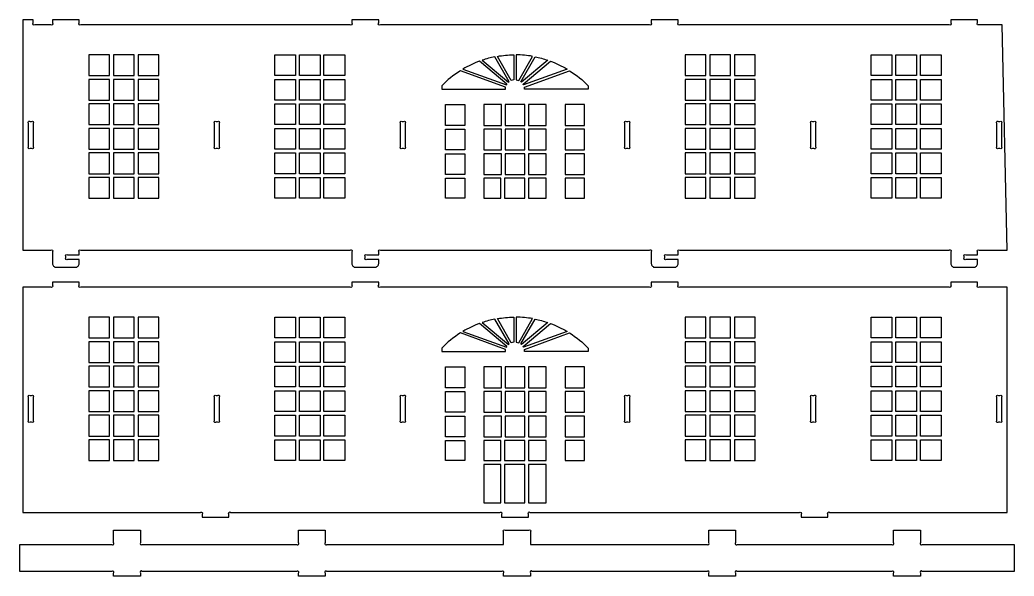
# Model space of a CAD drawing. Extents: x 4982 to 16003, y -2148 to 3908.
# Drawn here: x 7885 to 10374, y 2516 to 3908 of the extents above; entities that cross this region are included whole.
import ezdxf

# ---------------------------------------------------------------- set-up
doc = ezdxf.new("R2010")
doc.units = 0
doc.header["$MEASUREMENT"] = 0
doc.layers.add('LAYER_1', color=18, linetype='CONTINUOUS')

msp = doc.modelspace()

# ---------------------------------------------------------------- linework, layer by layer
at = {"layer": 'LAYER_1'}
for points in [[(10343.7, 3895.7), (10286.6, 3895.7, -1), (10282.4, 3900), (10282.4, 3907.7), (10215.2, 3907.7), (10215.2, 3900, -1), (10211, 3895.7), (9537.1, 3895.7, -1), (9532.8, 3900), (9532.8, 3907.7), (9465.6, 3907.7), (9465.6, 3900, -1), (9461.4, 3895.7), (8787.5, 3895.7, -1), (8783.2, 3900), (8783.2, 3907.7), (8716, 3907.7), (8716, 3900, -1), (8711.8, 3895.7), (8037.9, 3895.7, -1), (8033.6, 3900), (8033.6, 3907.7), (7966.4, 3907.7), (7966.4, 3900, -1), (7962.2, 3895.7), (7922.7, 3895.7, -1), (7918.4, 3900), (7918.4, 3907.7), (7892, 3907.7), (7892, 3331.7), (7962.2, 3331.7, -1), (7966.4, 3327.5), (7966.4, 3298.1, 0.414214), (7976, 3288.5), (8024, 3288.5, 0.414214), (8033.6, 3298.1), (8033.6, 3307.7), (8004.3, 3307.7, -1), (8000, 3312), (8000, 3315.5, -1), (8004.3, 3319.7), (8033.6, 3319.7), (8033.6, 3327.5, -1), (8037.9, 3331.7), (8711.8, 3331.7, -1), (8716, 3327.5), (8716, 3298.1, 0.414214), (8725.6, 3288.5), (8773.6, 3288.5, 0.414214), (8783.2, 3298.1), (8783.2, 3307.7), (8753.9, 3307.7, -1), (8749.6, 3312), (8749.6, 3315.5, -1), (8753.9, 3319.7), (8783.2, 3319.7), (8783.2, 3327.5, -1), (8787.5, 3331.7), (9461.4, 3331.7, -1), (9465.6, 3327.5), (9465.6, 3298.1, 0.414214), (9475.2, 3288.5), (9523.2, 3288.5, 0.414214), (9532.8, 3298.1), (9532.8, 3307.7), (9503.5, 3307.7, -1), (9499.2, 3312), (9499.2, 3315.5, -1), (9503.5, 3319.7), (9532.8, 3319.7), (9532.8, 3327.5, -1), (9537.1, 3331.7), (10211, 3331.7, -1), (10215.2, 3327.5), (10215.2, 3298.1, 0.414214), (10224.8, 3288.5), (10272.8, 3288.5, 0.414214), (10282.4, 3298.1), (10282.4, 3307.7), (10253.1, 3307.7, -1), (10248.8, 3312), (10248.8, 3315.5, -1), (10253.1, 3319.7), (10282.4, 3319.7), (10282.4, 3327.5, -1), (10286.7, 3331.7), (10356.8, 3331.7)], [(9109.9, 3753.1), (9074, 3815.3, 0.032185), (9042.3, 3806.8), (9108.1, 3751.6, -0.024608)], [(9080.2, 3816.5, -0.040607), (9121.4, 3820.4), (9121.4, 3757.8, 0.068342), (9115.1, 3756.1)], [(9168.6, 3816.5, 0.040607), (9127.4, 3820.4), (9127.4, 3757.8, -0.068342), (9133.7, 3756.1)], [(9138.9, 3753.1), (9174.8, 3815.3, -0.032185), (9206.5, 3806.8), (9140.7, 3751.6, 0.024608)], [(8994.1, 3784.6), (9103.1, 3744.9, -0.024608), (9104.2, 3747), (9035.7, 3804.5, 0.04529)], [(9254.7, 3784.6), (9145.8, 3744.9, 0.024608), (9144.6, 3747), (9213.1, 3804.5, -0.04529)], [(9100.4, 3734, -0.055993), (9101, 3739.3), (8987.6, 3780.6, 0.059041), (8941.1, 3742.6), (8941.1, 3734)], [(9148.4, 3734, 0.055993), (9147.8, 3739.3), (9261.2, 3780.6, -0.059041), (9307.8, 3742.6), (9307.8, 3734)], [(7918.4, 3649.1), (7918.4, 3590.4, -1), (7914.2, 3586.1), (7910.7, 3586.1, -1), (7906.4, 3590.4), (7906.4, 3649.1, -1), (7910.7, 3653.3), (7914.2, 3653.3, -1)], [(8384, 3649.1), (8384, 3590.4, -1), (8379.8, 3586.1), (8376.3, 3586.1, -1), (8372, 3590.4), (8372, 3649.1, -1), (8376.3, 3653.3), (8379.8, 3653.3, -1)], [(8849.6, 3649.1), (8849.6, 3590.4, -1), (8845.4, 3586.1), (8841.9, 3586.1, -1), (8837.6, 3590.4), (8837.6, 3649.1, -1), (8841.9, 3653.3), (8845.4, 3653.3, -1)], [(9411.2, 3649.1), (9411.2, 3590.4, -1), (9407, 3586.1), (9403.5, 3586.1, -1), (9399.2, 3590.4), (9399.2, 3649.1, -1), (9403.5, 3653.3), (9407, 3653.3, -1)], [(9876.8, 3649.1), (9876.8, 3590.4, -1), (9872.6, 3586.1), (9869.1, 3586.1, -1), (9864.8, 3590.4), (9864.8, 3649.1, -1), (9869.1, 3653.3), (9872.6, 3653.3, -1)], [(10342.4, 3649.1), (10342.4, 3590.4, -1), (10338.2, 3586.1), (10334.7, 3586.1, -1), (10330.4, 3590.4), (10330.4, 3649.1, -1), (10334.7, 3653.3), (10338.2, 3653.3, -1)], [(7892, 2675.2), (8337, 2675.2, -1), (8341.2, 2671), (8341.2, 2663.2), (8408.4, 2663.2), (8408.4, 2671, -1), (8412.7, 2675.2), (9086.6, 2675.2, -1), (9090.8, 2671), (9090.8, 2663.2), (9158, 2663.2), (9158, 2671, -1), (9162.3, 2675.2), (9836.2, 2675.2, -1), (9840.4, 2671), (9840.4, 2663.2), (9907.6, 2663.2), (9907.6, 2671, -1), (9911.9, 2675.2), (10356.8, 2675.2), (10356.8, 3239.2), (10286.7, 3239.2, -1), (10282.4, 3243.5), (10282.4, 3251.2), (10215.2, 3251.2), (10215.2, 3243.5, -1), (10211, 3239.2), (9537.1, 3239.2, -1), (9532.8, 3243.5), (9532.8, 3251.2), (9465.6, 3251.2), (9465.6, 3243.5, -1), (9461.4, 3239.2), (8787.5, 3239.2, -1), (8783.2, 3243.5), (8783.2, 3251.2), (8716, 3251.2), (8716, 3243.5, -1), (8711.8, 3239.2), (8037.9, 3239.2, -1), (8033.6, 3243.5), (8033.6, 3251.2), (7966.4, 3251.2), (7966.4, 3243.5, -1), (7962.2, 3239.2), (7892, 3239.2)], [(9080.2, 3160, -0.040607), (9121.4, 3163.8), (9121.4, 3101.3, 0.068342), (9115.1, 3099.6)], [(9168.6, 3160, 0.040607), (9127.4, 3163.8), (9127.4, 3101.3, -0.068342), (9133.7, 3099.6)], [(8994.1, 3128.1), (9103.1, 3088.4, -0.024608), (9104.2, 3090.5), (9035.7, 3147.9, 0.04529)], [(9109.9, 3096.6), (9074, 3158.8, 0.032185), (9042.3, 3150.3), (9108.1, 3095.1, -0.024608)], [(9138.9, 3096.6), (9174.8, 3158.8, -0.032185), (9206.5, 3150.3), (9140.7, 3095.1, 0.024608)], [(9254.7, 3128.1), (9145.8, 3088.4, 0.024608), (9144.6, 3090.5), (9213.1, 3147.9, -0.04529)], [(9100.4, 3077.5, -0.055993), (9101, 3082.8), (8987.6, 3124.1, 0.059041), (8941.1, 3086.1), (8941.1, 3077.5)], [(9148.4, 3077.5, 0.055993), (9147.8, 3082.8), (9261.2, 3124.1, -0.059041), (9307.8, 3086.1), (9307.8, 3077.5)], [(7918.4, 2963.8), (7918.4, 2905.1, -1), (7914.2, 2900.8), (7910.7, 2900.8, -1), (7906.4, 2905.1), (7906.4, 2963.8, -1), (7910.7, 2968), (7914.2, 2968, -1)], [(8384, 2963.8), (8384, 2905.1, -1), (8379.8, 2900.8), (8376.3, 2900.8, -1), (8372, 2905.1), (8372, 2963.8, -1), (8376.3, 2968), (8379.8, 2968, -1)], [(8849.6, 2963.8), (8849.6, 2905.1, -1), (8845.4, 2900.8), (8841.9, 2900.8, -1), (8837.6, 2905.1), (8837.6, 2963.8, -1), (8841.9, 2968), (8845.4, 2968, -1)], [(9411.2, 2963.8), (9411.2, 2905.1, -1), (9407, 2900.8), (9403.5, 2900.8, -1), (9399.2, 2905.1), (9399.2, 2963.8, -1), (9403.5, 2968), (9407, 2968, -1)], [(9876.8, 2963.8), (9876.8, 2905.1, -1), (9872.6, 2900.8), (9869.1, 2900.8, -1), (9864.8, 2905.1), (9864.8, 2963.8, -1), (9869.1, 2968), (9872.6, 2968, -1)], [(10342.4, 2963.8), (10342.4, 2905.1, -1), (10338.2, 2900.8), (10334.7, 2900.8, -1), (10330.4, 2905.1), (10330.4, 2963.8, -1), (10334.7, 2968), (10338.2, 2968, -1)], [(10373.8, 2527.6), (10143.5, 2527.6, 1), (10139.2, 2523.4), (10139.2, 2515.6), (10072, 2515.6), (10072, 2523.4, 1), (10067.8, 2527.6), (9680.9, 2527.6, 1), (9676.6, 2523.4), (9676.6, 2515.6), (9609.4, 2515.6), (9609.4, 2523.4, 1), (9605.2, 2527.6), (9167.3, 2527.6, 1), (9163, 2523.4), (9163, 2515.6), (9095.8, 2515.6), (9095.8, 2523.4, 1), (9091.6, 2527.6), (8653.7, 2527.6, 1), (8649.4, 2523.4), (8649.4, 2515.6), (8582.2, 2515.6), (8582.2, 2523.4, 1), (8578, 2527.6), (8191.1, 2527.6, 1), (8186.8, 2523.4), (8186.8, 2515.6), (8119.6, 2515.6), (8119.6, 2523.4, 1), (8115.4, 2527.6), (7885, 2527.6), (7885, 2594.8), (8115.4, 2594.8, 1), (8119.6, 2599.1), (8119.6, 2630.8), (8186.8, 2630.8), (8186.8, 2599.1, 1), (8191.1, 2594.8), (8578, 2594.8, 1), (8582.2, 2599.1), (8582.2, 2630.8), (8649.4, 2630.8), (8649.4, 2599.1, 1), (8653.7, 2594.8), (9095.8, 2594.8), (9095.8, 2626.6, -1), (9100.1, 2630.8), (9158.8, 2630.8, -1), (9163, 2626.6), (9163, 2594.8), (9605.2, 2594.8, 1), (9609.4, 2599.1), (9609.4, 2630.8), (9676.6, 2630.8), (9676.6, 2599.1, 1), (9680.9, 2594.8), (10067.8, 2594.8, 1), (10072, 2599.1), (10072, 2630.8), (10139.2, 2630.8), (10139.2, 2599.1, 1), (10143.5, 2594.8), (10373.8, 2594.8)]]:
    msp.add_lwpolyline(points, format="xyb", close=True, dxfattribs=at)
for points in [[(8057.9, 3768.5), (8109.7, 3768.5), (8109.7, 3820.4), (8057.9, 3820.4)], [(8119.3, 3768.5), (8171.1, 3768.5), (8171.1, 3820.4), (8119.3, 3820.4)], [(8180.7, 3768.5), (8232.6, 3768.5), (8232.6, 3820.4), (8180.7, 3820.4)], [(8575.3, 3768.5), (8523.5, 3768.5), (8523.5, 3820.4), (8575.3, 3820.4)], [(8636.7, 3768.5), (8584.9, 3768.5), (8584.9, 3820.4), (8636.7, 3820.4)], [(8698.2, 3768.5), (8646.3, 3768.5), (8646.3, 3820.4), (8698.2, 3820.4)], [(9550.7, 3768.5), (9602.5, 3768.5), (9602.5, 3820.4), (9550.7, 3820.4)], [(9612.1, 3768.5), (9663.9, 3768.5), (9663.9, 3820.4), (9612.1, 3820.4)], [(9673.5, 3768.5), (9725.4, 3768.5), (9725.4, 3820.4), (9673.5, 3820.4)], [(10068.1, 3768.5), (10016.3, 3768.5), (10016.3, 3820.4), (10068.1, 3820.4)], [(10129.5, 3768.5), (10077.7, 3768.5), (10077.7, 3820.4), (10129.5, 3820.4)], [(10191, 3768.5), (10139.1, 3768.5), (10139.1, 3820.4), (10191, 3820.4)], [(8057.9, 3707.1), (8109.7, 3707.1), (8109.7, 3758.9), (8057.9, 3758.9)], [(8119.3, 3707.1), (8171.1, 3707.1), (8171.1, 3758.9), (8119.3, 3758.9)], [(8180.7, 3707.1), (8232.6, 3707.1), (8232.6, 3758.9), (8180.7, 3758.9)], [(8575.3, 3707.1), (8523.5, 3707.1), (8523.5, 3758.9), (8575.3, 3758.9)], [(8636.7, 3707.1), (8584.9, 3707.1), (8584.9, 3758.9), (8636.7, 3758.9)], [(8698.2, 3707.1), (8646.3, 3707.1), (8646.3, 3758.9), (8698.2, 3758.9)], [(9550.7, 3707.1), (9602.5, 3707.1), (9602.5, 3758.9), (9550.7, 3758.9)], [(9612.1, 3707.1), (9663.9, 3707.1), (9663.9, 3758.9), (9612.1, 3758.9)], [(9673.5, 3707.1), (9725.4, 3707.1), (9725.4, 3758.9), (9673.5, 3758.9)], [(10068.1, 3707.1), (10016.3, 3707.1), (10016.3, 3758.9), (10068.1, 3758.9)], [(10129.5, 3707.1), (10077.7, 3707.1), (10077.7, 3758.9), (10129.5, 3758.9)], [(10191, 3707.1), (10139.1, 3707.1), (10139.1, 3758.9), (10191, 3758.9)], [(8057.9, 3645.7), (8109.7, 3645.7), (8109.7, 3697.5), (8057.9, 3697.5)], [(8119.3, 3645.7), (8171.1, 3645.7), (8171.1, 3697.5), (8119.3, 3697.5)], [(8180.7, 3645.7), (8232.6, 3645.7), (8232.6, 3697.5), (8180.7, 3697.5)], [(8575.3, 3645.7), (8523.5, 3645.7), (8523.5, 3697.5), (8575.3, 3697.5)], [(8636.7, 3645.7), (8584.9, 3645.7), (8584.9, 3697.5), (8636.7, 3697.5)], [(8698.2, 3645.7), (8646.3, 3645.7), (8646.3, 3697.5), (8698.2, 3697.5)], [(8998.7, 3643.7), (8950.7, 3643.7), (8950.7, 3695.6), (8998.7, 3695.6)], [(9046.7, 3643.7), (9090.5, 3643.7), (9090.5, 3695.6), (9046.7, 3695.6)], [(9100.1, 3643.7), (9148.7, 3643.7), (9148.7, 3695.6), (9100.1, 3695.6)], [(9158.3, 3643.7), (9202.2, 3643.7), (9202.2, 3695.6), (9158.3, 3695.6)], [(9250.2, 3643.7), (9298.2, 3643.7), (9298.2, 3695.6), (9250.2, 3695.6)], [(9550.7, 3645.7), (9602.5, 3645.7), (9602.5, 3697.5), (9550.7, 3697.5)], [(9612.1, 3645.7), (9663.9, 3645.7), (9663.9, 3697.5), (9612.1, 3697.5)], [(9673.5, 3645.7), (9725.4, 3645.7), (9725.4, 3697.5), (9673.5, 3697.5)], [(10068.1, 3645.7), (10016.3, 3645.7), (10016.3, 3697.5), (10068.1, 3697.5)], [(10129.5, 3645.7), (10077.7, 3645.7), (10077.7, 3697.5), (10129.5, 3697.5)], [(10191, 3645.7), (10139.1, 3645.7), (10139.1, 3697.5), (10191, 3697.5)], [(8057.9, 3584.2), (8109.7, 3584.2), (8109.7, 3636.1), (8057.9, 3636.1)], [(8119.3, 3584.2), (8171.1, 3584.2), (8171.1, 3636.1), (8119.3, 3636.1)], [(8180.7, 3584.2), (8232.6, 3584.2), (8232.6, 3636.1), (8180.7, 3636.1)], [(8575.3, 3584.2), (8523.5, 3584.2), (8523.5, 3636.1), (8575.3, 3636.1)], [(8636.7, 3584.2), (8584.9, 3584.2), (8584.9, 3636.1), (8636.7, 3636.1)], [(8698.2, 3584.2), (8646.3, 3584.2), (8646.3, 3636.1), (8698.2, 3636.1)], [(8998.7, 3582.3), (8950.7, 3582.3), (8950.7, 3634.1), (8998.7, 3634.1)], [(9046.7, 3582.3), (9090.5, 3582.3), (9090.5, 3634.1), (9046.7, 3634.1)], [(9100.1, 3582.3), (9148.7, 3582.3), (9148.7, 3634.1), (9100.1, 3634.1)], [(9158.3, 3582.3), (9202.2, 3582.3), (9202.2, 3634.1), (9158.3, 3634.1)], [(9250.2, 3582.3), (9298.2, 3582.3), (9298.2, 3634.1), (9250.2, 3634.1)], [(9550.7, 3584.2), (9602.5, 3584.2), (9602.5, 3636.1), (9550.7, 3636.1)], [(9612.1, 3584.2), (9663.9, 3584.2), (9663.9, 3636.1), (9612.1, 3636.1)], [(9673.5, 3584.2), (9725.4, 3584.2), (9725.4, 3636.1), (9673.5, 3636.1)], [(10068.1, 3584.2), (10016.3, 3584.2), (10016.3, 3636.1), (10068.1, 3636.1)], [(10129.5, 3584.2), (10077.7, 3584.2), (10077.7, 3636.1), (10129.5, 3636.1)], [(10191, 3584.2), (10139.1, 3584.2), (10139.1, 3636.1), (10191, 3636.1)], [(8057.9, 3522.8), (8109.7, 3522.8), (8109.7, 3574.6), (8057.9, 3574.6)], [(8119.3, 3522.8), (8171.1, 3522.8), (8171.1, 3574.6), (8119.3, 3574.6)], [(8180.7, 3522.8), (8232.6, 3522.8), (8232.6, 3574.6), (8180.7, 3574.6)], [(8575.3, 3522.8), (8523.5, 3522.8), (8523.5, 3574.6), (8575.3, 3574.6)], [(8636.7, 3522.8), (8584.9, 3522.8), (8584.9, 3574.6), (8636.7, 3574.6)], [(8698.2, 3522.8), (8646.3, 3522.8), (8646.3, 3574.6), (8698.2, 3574.6)], [(8998.7, 3572.7), (8998.7, 3520.9), (8950.7, 3520.9), (8950.7, 3572.7)], [(9046.7, 3520.9), (9090.5, 3520.9), (9090.5, 3572.7), (9046.7, 3572.7)], [(9100.1, 3520.9), (9148.7, 3520.9), (9148.7, 3572.7), (9100.1, 3572.7)], [(9158.3, 3520.9), (9202.2, 3520.9), (9202.2, 3572.7), (9158.3, 3572.7)], [(9250.2, 3572.7), (9250.2, 3520.9), (9298.2, 3520.9), (9298.2, 3572.7)], [(9550.7, 3522.8), (9602.5, 3522.8), (9602.5, 3574.6), (9550.7, 3574.6)], [(9612.1, 3522.8), (9663.9, 3522.8), (9663.9, 3574.6), (9612.1, 3574.6)], [(9673.5, 3522.8), (9725.4, 3522.8), (9725.4, 3574.6), (9673.5, 3574.6)], [(10068.1, 3522.8), (10016.3, 3522.8), (10016.3, 3574.6), (10068.1, 3574.6)], [(10129.5, 3522.8), (10077.7, 3522.8), (10077.7, 3574.6), (10129.5, 3574.6)], [(10191, 3522.8), (10139.1, 3522.8), (10139.1, 3574.6), (10191, 3574.6)], [(8057.9, 3461.3), (8109.7, 3461.3), (8109.7, 3513.2), (8057.9, 3513.2)], [(8119.3, 3461.3), (8171.1, 3461.3), (8171.1, 3513.2), (8119.3, 3513.2)], [(8180.7, 3461.3), (8232.6, 3461.3), (8232.6, 3513.2), (8180.7, 3513.2)], [(8575.3, 3461.3), (8523.5, 3461.3), (8523.5, 3513.2), (8575.3, 3513.2)], [(8636.7, 3461.3), (8584.9, 3461.3), (8584.9, 3513.2), (8636.7, 3513.2)], [(8698.2, 3461.3), (8646.3, 3461.3), (8646.3, 3513.2), (8698.2, 3513.2)], [(8998.7, 3511.3), (8998.7, 3461.3), (8950.7, 3461.3), (8950.7, 3511.3)], [(9046.7, 3461.3), (9088.9, 3461.3), (9088.9, 3511.3), (9046.7, 3511.3)], [(9098.5, 3461.3), (9148.7, 3461.3), (9148.7, 3511.3), (9098.5, 3511.3)], [(9158.3, 3461.3), (9202.2, 3461.3), (9202.2, 3511.3), (9158.3, 3511.3)], [(9250.2, 3511.3), (9250.2, 3461.3), (9298.2, 3461.3), (9298.2, 3511.3)], [(9550.7, 3461.3), (9602.5, 3461.3), (9602.5, 3513.2), (9550.7, 3513.2)], [(9612.1, 3461.3), (9663.9, 3461.3), (9663.9, 3513.2), (9612.1, 3513.2)], [(9673.5, 3461.3), (9725.4, 3461.3), (9725.4, 3513.2), (9673.5, 3513.2)], [(10068.1, 3461.3), (10016.3, 3461.3), (10016.3, 3513.2), (10068.1, 3513.2)], [(10129.5, 3461.3), (10077.7, 3461.3), (10077.7, 3513.2), (10129.5, 3513.2)], [(10191, 3461.3), (10139.1, 3461.3), (10139.1, 3513.2), (10191, 3513.2)], [(8057.9, 3112), (8109.7, 3112), (8109.7, 3163.9), (8057.9, 3163.9)], [(8119.3, 3112), (8171.1, 3112), (8171.1, 3163.9), (8119.3, 3163.9)], [(8180.7, 3112), (8232.6, 3112), (8232.6, 3163.9), (8180.7, 3163.9)], [(8575.3, 3112), (8523.5, 3112), (8523.5, 3163.9), (8575.3, 3163.9)], [(8636.7, 3112), (8584.9, 3112), (8584.9, 3163.9), (8636.7, 3163.9)], [(8698.2, 3112), (8646.3, 3112), (8646.3, 3163.9), (8698.2, 3163.9)], [(9550.7, 3112), (9602.5, 3112), (9602.5, 3163.9), (9550.7, 3163.9)], [(9612.1, 3112), (9663.9, 3112), (9663.9, 3163.9), (9612.1, 3163.9)], [(9673.5, 3112), (9725.4, 3112), (9725.4, 3163.9), (9673.5, 3163.9)], [(10068.1, 3112), (10016.3, 3112), (10016.3, 3163.9), (10068.1, 3163.9)], [(10129.5, 3112), (10077.7, 3112), (10077.7, 3163.9), (10129.5, 3163.9)], [(10191, 3112), (10139.1, 3112), (10139.1, 3163.9), (10191, 3163.9)], [(8057.9, 3050.6), (8109.7, 3050.6), (8109.7, 3102.4), (8057.9, 3102.4)], [(8119.3, 3050.6), (8171.1, 3050.6), (8171.1, 3102.4), (8119.3, 3102.4)], [(8180.7, 3050.6), (8232.6, 3050.6), (8232.6, 3102.4), (8180.7, 3102.4)], [(8575.3, 3050.6), (8523.5, 3050.6), (8523.5, 3102.4), (8575.3, 3102.4)], [(8636.7, 3050.6), (8584.9, 3050.6), (8584.9, 3102.4), (8636.7, 3102.4)], [(8698.2, 3050.6), (8646.3, 3050.6), (8646.3, 3102.4), (8698.2, 3102.4)], [(9550.7, 3050.6), (9602.5, 3050.6), (9602.5, 3102.4), (9550.7, 3102.4)], [(9612.1, 3050.6), (9663.9, 3050.6), (9663.9, 3102.4), (9612.1, 3102.4)], [(9673.5, 3050.6), (9725.4, 3050.6), (9725.4, 3102.4), (9673.5, 3102.4)], [(10068.1, 3050.6), (10016.3, 3050.6), (10016.3, 3102.4), (10068.1, 3102.4)], [(10129.5, 3050.6), (10077.7, 3050.6), (10077.7, 3102.4), (10129.5, 3102.4)], [(10191, 3050.6), (10139.1, 3050.6), (10139.1, 3102.4), (10191, 3102.4)], [(8057.9, 2989.1), (8109.7, 2989.1), (8109.7, 3041), (8057.9, 3041)], [(8119.3, 2989.1), (8171.1, 2989.1), (8171.1, 3041), (8119.3, 3041)], [(8180.7, 2989.1), (8232.6, 2989.1), (8232.6, 3041), (8180.7, 3041)], [(8575.3, 2989.1), (8523.5, 2989.1), (8523.5, 3041), (8575.3, 3041)], [(8636.7, 2989.1), (8584.9, 2989.1), (8584.9, 3041), (8636.7, 3041)], [(8698.2, 2989.1), (8646.3, 2989.1), (8646.3, 3041), (8698.2, 3041)], [(8998.7, 2987.2), (8950.7, 2987.2), (8950.7, 3039.1), (8998.7, 3039.1)], [(9046.7, 2987.2), (9090.5, 2987.2), (9090.5, 3039.1), (9046.7, 3039.1)], [(9100.1, 2987.2), (9148.7, 2987.2), (9148.7, 3039.1), (9100.1, 3039.1)], [(9158.3, 2987.2), (9202.2, 2987.2), (9202.2, 3039.1), (9158.3, 3039.1)], [(9250.2, 2987.2), (9298.2, 2987.2), (9298.2, 3039.1), (9250.2, 3039.1)], [(9550.7, 2989.1), (9602.5, 2989.1), (9602.5, 3041), (9550.7, 3041)], [(9612.1, 2989.1), (9663.9, 2989.1), (9663.9, 3041), (9612.1, 3041)], [(9673.5, 2989.1), (9725.4, 2989.1), (9725.4, 3041), (9673.5, 3041)], [(10068.1, 2989.1), (10016.3, 2989.1), (10016.3, 3041), (10068.1, 3041)], [(10129.5, 2989.1), (10077.7, 2989.1), (10077.7, 3041), (10129.5, 3041)], [(10191, 2989.1), (10139.1, 2989.1), (10139.1, 3041), (10191, 3041)], [(8057.9, 2927.7), (8109.7, 2927.7), (8109.7, 2979.5), (8057.9, 2979.5)], [(8119.3, 2927.7), (8171.1, 2927.7), (8171.1, 2979.5), (8119.3, 2979.5)], [(8180.7, 2927.7), (8232.6, 2927.7), (8232.6, 2979.5), (8180.7, 2979.5)], [(8575.3, 2927.7), (8523.5, 2927.7), (8523.5, 2979.5), (8575.3, 2979.5)], [(8636.7, 2927.7), (8584.9, 2927.7), (8584.9, 2979.5), (8636.7, 2979.5)], [(8698.2, 2927.7), (8646.3, 2927.7), (8646.3, 2979.5), (8698.2, 2979.5)], [(8998.7, 2925.8), (8950.7, 2925.8), (8950.7, 2977.6), (8998.7, 2977.6)], [(9046.7, 2925.8), (9090.5, 2925.8), (9090.5, 2977.6), (9046.7, 2977.6)], [(9100.1, 2925.8), (9148.7, 2925.8), (9148.7, 2977.6), (9100.1, 2977.6)], [(9158.3, 2925.8), (9202.2, 2925.8), (9202.2, 2977.6), (9158.3, 2977.6)], [(9250.2, 2925.8), (9298.2, 2925.8), (9298.2, 2977.6), (9250.2, 2977.6)], [(9550.7, 2927.7), (9602.5, 2927.7), (9602.5, 2979.5), (9550.7, 2979.5)], [(9612.1, 2927.7), (9663.9, 2927.7), (9663.9, 2979.5), (9612.1, 2979.5)], [(9673.5, 2927.7), (9725.4, 2927.7), (9725.4, 2979.5), (9673.5, 2979.5)], [(10068.1, 2927.7), (10016.3, 2927.7), (10016.3, 2979.5), (10068.1, 2979.5)], [(10129.5, 2927.7), (10077.7, 2927.7), (10077.7, 2979.5), (10129.5, 2979.5)], [(10191, 2927.7), (10139.1, 2927.7), (10139.1, 2979.5), (10191, 2979.5)], [(8057.9, 2866.3), (8109.7, 2866.3), (8109.7, 2918.1), (8057.9, 2918.1)], [(8119.3, 2866.3), (8171.1, 2866.3), (8171.1, 2918.1), (8119.3, 2918.1)], [(8180.7, 2866.3), (8232.6, 2866.3), (8232.6, 2918.1), (8180.7, 2918.1)], [(8575.3, 2866.3), (8523.5, 2866.3), (8523.5, 2918.1), (8575.3, 2918.1)], [(8636.7, 2866.3), (8584.9, 2866.3), (8584.9, 2918.1), (8636.7, 2918.1)], [(8698.2, 2866.3), (8646.3, 2866.3), (8646.3, 2918.1), (8698.2, 2918.1)], [(8998.7, 2916.2), (8998.7, 2864.3), (8950.7, 2864.3), (8950.7, 2916.2)], [(9046.7, 2864.3), (9090.5, 2864.3), (9090.5, 2916.2), (9046.7, 2916.2)], [(9100.1, 2864.3), (9148.7, 2864.3), (9148.7, 2916.2), (9100.1, 2916.2)], [(9158.3, 2864.3), (9202.2, 2864.3), (9202.2, 2916.2), (9158.3, 2916.2)], [(9250.2, 2916.2), (9250.2, 2864.3), (9298.2, 2864.3), (9298.2, 2916.2)], [(9550.7, 2866.3), (9602.5, 2866.3), (9602.5, 2918.1), (9550.7, 2918.1)], [(9612.1, 2866.3), (9663.9, 2866.3), (9663.9, 2918.1), (9612.1, 2918.1)], [(9673.5, 2866.3), (9725.4, 2866.3), (9725.4, 2918.1), (9673.5, 2918.1)], [(10068.1, 2866.3), (10016.3, 2866.3), (10016.3, 2918.1), (10068.1, 2918.1)], [(10129.5, 2866.3), (10077.7, 2866.3), (10077.7, 2918.1), (10129.5, 2918.1)], [(10191, 2866.3), (10139.1, 2866.3), (10139.1, 2918.1), (10191, 2918.1)], [(8057.9, 2804.8), (8109.7, 2804.8), (8109.7, 2856.7), (8057.9, 2856.7)], [(8119.3, 2804.8), (8171.1, 2804.8), (8171.1, 2856.7), (8119.3, 2856.7)], [(8180.7, 2804.8), (8232.6, 2804.8), (8232.6, 2856.7), (8180.7, 2856.7)], [(8575.3, 2804.8), (8523.5, 2804.8), (8523.5, 2856.7), (8575.3, 2856.7)], [(8636.7, 2804.8), (8584.9, 2804.8), (8584.9, 2856.7), (8636.7, 2856.7)], [(8698.2, 2804.8), (8646.3, 2804.8), (8646.3, 2856.7), (8698.2, 2856.7)], [(8998.7, 2854.7), (8998.7, 2804.8), (8950.7, 2804.8), (8950.7, 2854.7)], [(9046.7, 2804.8), (9088.9, 2804.8), (9088.9, 2854.7), (9046.7, 2854.7)], [(9098.5, 2804.8), (9148.7, 2804.8), (9148.7, 2854.7), (9098.5, 2854.7)], [(9158.3, 2804.8), (9202.2, 2804.8), (9202.2, 2854.7), (9158.3, 2854.7)], [(9250.2, 2854.7), (9250.2, 2804.8), (9298.2, 2804.8), (9298.2, 2854.7)], [(9550.7, 2804.8), (9602.5, 2804.8), (9602.5, 2856.7), (9550.7, 2856.7)], [(9612.1, 2804.8), (9663.9, 2804.8), (9663.9, 2856.7), (9612.1, 2856.7)], [(9673.5, 2804.8), (9725.4, 2804.8), (9725.4, 2856.7), (9673.5, 2856.7)], [(10068.1, 2804.8), (10016.3, 2804.8), (10016.3, 2856.7), (10068.1, 2856.7)], [(10129.5, 2804.8), (10077.7, 2804.8), (10077.7, 2856.7), (10129.5, 2856.7)], [(10191, 2804.8), (10139.1, 2804.8), (10139.1, 2856.7), (10191, 2856.7)], [(9046.7, 2699.2), (9088.9, 2699.2), (9088.9, 2795.2), (9046.7, 2795.2)], [(9098.5, 2699.2), (9148.7, 2699.2), (9148.7, 2795.2), (9098.5, 2795.2)], [(9158.3, 2699.2), (9202.2, 2699.2), (9202.2, 2795.2), (9158.3, 2795.2)]]:
    msp.add_lwpolyline(points, close=True, dxfattribs=at)

doc.saveas('drawing.dxf')
